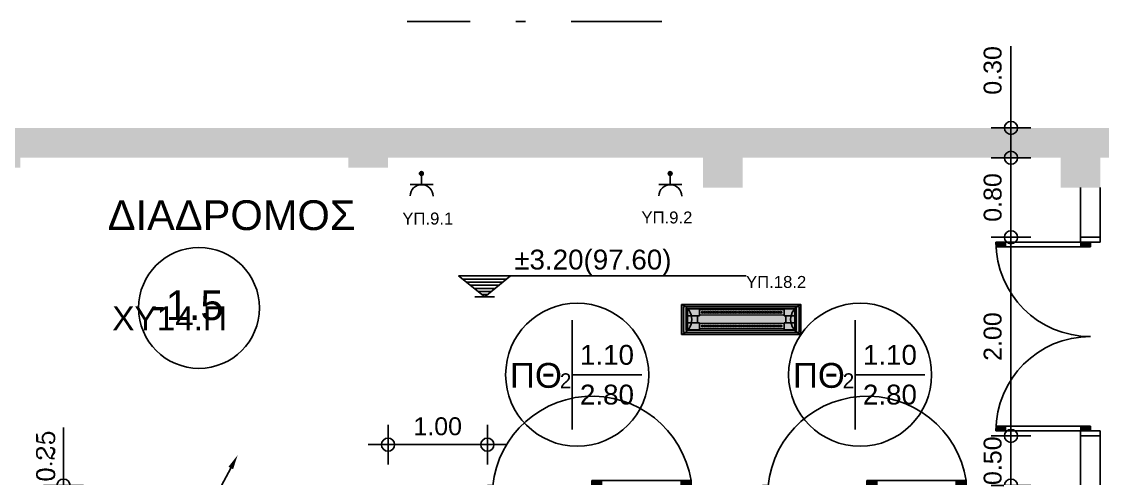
# Model space of a CAD drawing. Header units: metres. Extents: x 0 to 132, y -109 to 310.
# Drawn here: x 37.33 to 48.21, y -69.2 to -64.6 of the extents above; entities that cross this region are included whole.
import ezdxf
from ezdxf.enums import TextEntityAlignment as Align

# ---------------------------------------------------------------- set-up
doc = ezdxf.new("R2010")
doc.units = ezdxf.units.M
doc.header["$LTSCALE"] = 0.036
doc.linetypes.add('DASHDOTX2', pattern=[50.8, 25.4, -12.7, 0, -12.7])
doc.layers.get('0').update_dxf_attribs({"color": 252})
doc.layers.get('Defpoints').update_dxf_attribs({"color": 252})
for name, color, linetype in [('arxitektonika', 254, 'Continuous'), ('DIMBLK', 252, 'Continuous'), ('electext', 20, 'Continuous'), ('HLEK-SYMBOL', 3, 'Continuous'), ('HLEK_FL001_SYMBOLS', 230, 'Continuous'), ('mihanologika text', 20, 'Continuous'), ('Parathira', 252, 'Continuous'), ('SYMBOLA', 160, 'Continuous')]:
    doc.layers.add(name, color=color, linetype=linetype)
doc.layers.add('electrika paroxes', color=162, linetype='Continuous', lineweight=30)
doc.styles.add('COMU-N', font='arial.ttf')
doc.styles.get("Standard").update_dxf_attribs({"font": 'arial.ttf'})
doc.dimstyles.new('CADWDOT', dxfattribs={"dimscale": 0.1, "dimtxt": 1.8, "dimasz": 0.08, "dimexe": 2, "dimexo": 0, "dimgap": 0.09, "dimtad": 0, "dimrnd": 0.001, "dimzin": 0, "dimdsep": 46, "dimtxsty": 'Standard', "dimblk1": 'ARTDIM', "dimblk2": 'ARTDIM', "dimsah": 1, "dimcen": 0.09, "dimdle": 0.05, "dimse1": 1, "dimse2": 1, "dimadec": 0, "dimazin": 0, "dimtfac": 1, "dimtmove": 0, "dimatfit": 3, "dimldrblk": 'ARTDIM', "dimfxl": 2, "dimtvp": 0.9999, "dimtolj": 1, "dimtzin": 0, "dimarcsym": 0})

# ---------------------------------------------------------------- blocks, each defined once
blk = doc.blocks.new('ARTDIM')
at = {"layer": 'DIMBLK'}
for p, q in [((0, -24.9975), (0, 24.9975)), ((-24.9975, 0), (24.9975, 0))]:
    blk.add_line(p, q, dxfattribs=at)
blk.add_circle((0, 0), 8.25, dxfattribs=at)
blk = doc.blocks.new('*D1347')
at = {"layer": 'arxitektonika', "color": 0, "lineweight": -2}
for p, q in [((37.751, -69.271), (37.751, -68.687)), ((37.751, -69.563), (37.751, -69.279))]:
    blk.add_line(p, q, dxfattribs=at)
at = {"layer": 'Defpoints', "color": 0, "transparency": 16777216}
for p in [(37.751, -69.271), (38.118, -69.271), (38.118, -69.571)]:
    blk.add_point(p, dxfattribs=at)
at = {"layer": 'arxitektonika', "color": 0, "lineweight": -2, "xscale": 0.008, "yscale": 0.008, "zscale": 0.008}
for p, rotation in [((37.751, -69.271), 90), ((37.751, -69.571), 270)]:
    blk.add_blockref('ARTDIM', p, dxfattribs=dict(at, rotation=rotation))
at = {"layer": 'arxitektonika', "color": 0, "insert": (37.571, -68.975), "char_height": 0.18, "attachment_point": 5, "rotation": 90}
blk.add_mtext('\\A1;{\\Fcomplex.shx;0.25}', dxfattribs=at)
blk = doc.blocks.new('A$C30F022F0')
at = {"layer": 'Parathira'}
for p, q in [((-0.2, -0.2), (-0.2, -0.25)), ((0, -0.25), (0, -0.2)), ((-0.2, -0.25), (0, -0.25)), ((-0.1, -0.25), (-0.15, -0.25)), ((-0.2, -1.25), (0, -1.25)), ((-0.2, -1.3), (-0.2, -1.25)), ((0, -1.25), (0.05, -1.25)), ((0, -1.25), (0, -1.3)), ((0.01, -1.25), (0.01, -1.35)), ((0.02, -1.25), (0.02, -1.35)), ((0.03, -1.25), (0.03, -1.35)), ((0.04, -1.25), (0.04, -1.35)), ((0.05, -1.25), (0.05, -2.25)), ((0.05, -1.35), (0, -1.35)), ((0.05, -2.15), (0, -2.15)), ((0.01, -2.15), (0.01, -2.25)), ((0.02, -2.15), (0.02, -2.25)), ((0.03, -2.15), (0.03, -2.25)), ((0.04, -2.15), (0.04, -2.25)), ((0.05, -2.25), (0, -2.25))]:
    blk.add_line(p, q, dxfattribs=at)
blk.add_arc((-0.106, -1.256), 1.006, 278.9092, 89.67, dxfattribs=at)
blk = doc.blocks.new('*D1357')
at = {"layer": 'arxitektonika', "color": 0, "lineweight": -2}
blk.add_line((41.026, -68.859), (42.01, -68.859), dxfattribs=at)
at = {"layer": 'Defpoints', "color": 0, "transparency": 16777216}
for p in [(42.018, -68.859), (41.018, -69.271), (42.018, -69.271)]:
    blk.add_point(p, dxfattribs=at)
at = {"layer": 'arxitektonika', "color": 0, "lineweight": -2, "xscale": 0.008, "yscale": 0.008, "zscale": 0.008, "rotation": 180}
blk.add_blockref('ARTDIM', (41.018, -68.859), dxfattribs=at)
at = {"layer": 'arxitektonika', "color": 0, "lineweight": -2, "xscale": 0.008, "yscale": 0.008, "zscale": 0.008}
blk.add_blockref('ARTDIM', (42.018, -68.859), dxfattribs=at)
at = {"layer": 'arxitektonika', "color": 0, "insert": (41.518, -68.675), "char_height": 0.18, "attachment_point": 5}
blk.add_mtext('\\A1;1.00', dxfattribs=at)
blk = doc.blocks.new('A$C334127DC')
at = {"layer": 'Parathira'}
for p, q in [((-0.2, 0), (-0.2, -0.05)), ((0, -0.05), (0, 0)), ((-1.05, -0.05), (-0.1, -0.05)), ((-0.955, -0.059), (-1.05, -0.059)), ((-0.955, -0.069), (-1.05, -0.069)), ((-0.955, -0.079), (-1.05, -0.079)), ((-0.955, -0.088), (-1.049, -0.088)), ((-0.1, -0.098), (-1.049, -0.098)), ((-0.955, -0.098), (-0.955, -0.05)), ((-0.2, -0.05), (0, -0.05)), ((-0.195, -0.098), (-0.195, -0.05)), ((-0.1, -0.059), (-0.195, -0.059)), ((-0.1, -0.069), (-0.195, -0.069)), ((-0.1, -0.079), (-0.195, -0.079)), ((-0.1, -0.088), (-0.195, -0.088)), ((-0.1, -0.05), (-0.1, -0.098)), ((-0.955, -1.922), (-1.05, -1.922)), ((-0.955, -1.931), (-1.05, -1.931)), ((-0.955, -1.941), (-1.05, -1.941)), ((-1.05, -1.95), (-0.1, -1.95)), ((-0.1, -1.903), (-1.049, -1.903)), ((-0.955, -1.912), (-1.049, -1.912)), ((-0.955, -1.903), (-0.955, -1.95)), ((-0.2, -2), (-0.2, -1.95)), ((-0.2, -1.95), (0, -1.95)), ((-0.195, -1.903), (-0.195, -1.95)), ((-0.1, -1.912), (-0.195, -1.912)), ((-0.1, -1.922), (-0.195, -1.922)), ((-0.1, -1.931), (-0.195, -1.931)), ((-0.1, -1.941), (-0.195, -1.941)), ((-0.1, -1.95), (-0.1, -1.903)), ((0, -1.95), (0, -2))]:
    blk.add_line(p, q, dxfattribs=at)
for centre, start, end in [((-0.1, -0.05), 180, 270), ((-0.1, -1.95), 90, 180)]:
    blk.add_arc(centre, 0.95, start, end, dxfattribs=at)
blk = doc.blocks.new('*D1363')
at = {"layer": 'arxitektonika', "color": 0, "lineweight": -2}
for p, q in [((47.289, -65.671), (47.289, -64.849)), ((47.289, -65.963), (47.289, -65.679))]:
    blk.add_line(p, q, dxfattribs=at)
at = {"layer": 'Defpoints', "color": 0, "transparency": 16777216}
for p in [(46.537, -65.671), (47.289, -65.671), (46.537, -65.971)]:
    blk.add_point(p, dxfattribs=at)
at = {"layer": 'arxitektonika', "color": 0, "lineweight": -2, "xscale": 0.008, "yscale": 0.008, "zscale": 0.008}
for p, rotation in [((47.289, -65.671), 90), ((47.289, -65.971), 270)]:
    blk.add_blockref('ARTDIM', p, dxfattribs=dict(at, rotation=rotation))
at = {"layer": 'arxitektonika', "color": 0, "insert": (47.105, -65.092), "char_height": 0.18, "attachment_point": 5, "rotation": 90}
blk.add_mtext('\\A1;0.30', dxfattribs=at)
blk = doc.blocks.new('*D1364')
at = {"layer": 'arxitektonika', "color": 0, "lineweight": -2}
blk.add_line((47.289, -65.979), (47.289, -66.763), dxfattribs=at)
at = {"layer": 'Defpoints', "color": 0, "transparency": 16777216}
for p in [(46.537, -65.971), (46.537, -66.771), (47.289, -66.771)]:
    blk.add_point(p, dxfattribs=at)
at = {"layer": 'arxitektonika', "color": 0, "lineweight": -2, "xscale": 0.008, "yscale": 0.008, "zscale": 0.008}
for p, rotation in [((47.289, -65.971), 90), ((47.289, -66.771), 270)]:
    blk.add_blockref('ARTDIM', p, dxfattribs=dict(at, rotation=rotation))
at = {"layer": 'arxitektonika', "color": 0, "insert": (47.105, -66.371), "char_height": 0.18, "attachment_point": 5, "rotation": 90}
blk.add_mtext('\\A1;0.80', dxfattribs=at)
blk = doc.blocks.new('*D1365')
at = {"layer": 'arxitektonika', "color": 0, "lineweight": -2}
blk.add_line((47.289, -66.779), (47.289, -68.763), dxfattribs=at)
at = {"layer": 'Defpoints', "color": 0, "transparency": 16777216}
for p in [(46.537, -66.771), (46.537, -68.771), (47.289, -68.771)]:
    blk.add_point(p, dxfattribs=at)
at = {"layer": 'arxitektonika', "color": 0, "lineweight": -2, "xscale": 0.008, "yscale": 0.008, "zscale": 0.008}
for p, rotation in [((47.289, -66.771), 90), ((47.289, -68.771), 270)]:
    blk.add_blockref('ARTDIM', p, dxfattribs=dict(at, rotation=rotation))
at = {"layer": 'arxitektonika', "color": 0, "insert": (47.105, -67.771), "char_height": 0.18, "attachment_point": 5, "rotation": 90}
blk.add_mtext('\\A1;2.00', dxfattribs=at)
blk = doc.blocks.new('*D1371')
at = {"layer": 'arxitektonika', "color": 0, "lineweight": -2}
blk.add_line((47.289, -68.779), (47.289, -69.263), dxfattribs=at)
at = {"layer": 'Defpoints', "color": 0, "transparency": 16777216}
for p in [(47.988, -68.771), (47.289, -69.271), (47.988, -69.271)]:
    blk.add_point(p, dxfattribs=at)
at = {"layer": 'arxitektonika', "color": 0, "lineweight": -2, "xscale": 0.008, "yscale": 0.008, "zscale": 0.008}
for p, rotation in [((47.289, -68.771), 90), ((47.289, -69.271), 270)]:
    blk.add_blockref('ARTDIM', p, dxfattribs=dict(at, rotation=rotation))
at = {"layer": 'arxitektonika', "color": 0, "insert": (47.105, -69.021), "char_height": 0.18, "attachment_point": 5, "rotation": 90}
blk.add_mtext('\\A1;0.50', dxfattribs=at)
blk = doc.blocks.new('*D1372')
at = {"layer": 'arxitektonika', "color": 0, "lineweight": -2}
for p, q in [((47.289, -69.279), (47.289, -69.463)), ((47.289, -69.471), (47.289, -70.201))]:
    blk.add_line(p, q, dxfattribs=at)
at = {"layer": 'Defpoints', "color": 0, "transparency": 16777216}
for p in [(48.055, -69.271), (47.289, -69.471), (48.055, -69.471)]:
    blk.add_point(p, dxfattribs=at)
at = {"layer": 'arxitektonika', "color": 0, "lineweight": -2, "xscale": 0.008, "yscale": 0.008, "zscale": 0.008}
for p, rotation in [((47.289, -69.271), 90), ((47.289, -69.471), 270)]:
    blk.add_blockref('ARTDIM', p, dxfattribs=dict(at, rotation=rotation))
at = {"layer": 'arxitektonika', "color": 0, "insert": (47.105, -69.959), "char_height": 0.18, "attachment_point": 5, "rotation": 90}
blk.add_mtext('\\A1;0.20', dxfattribs=at)
blk = doc.blocks.new('gY1_a6')
at = {"layer": 'SYMBOLA', "color": 0}
blk.add_line((0.025, 0.046), (0.291, 0.547), dxfattribs=at)
blk.add_lwpolyline([(0.291, 0.547, 0.075, 0, 0), (0.391, 0.732, 0, 0, 0)], format="xyseb", dxfattribs=at)
blk.add_circle((0, 0), 0.0525, dxfattribs=at)
blk = doc.blocks.new('gJ6_a14')
at = {"linetype": 'Continuous'}
for p, q in [((-0.1176, 0.1119), (0.113, 0.1119)), ((0, 0.1119), (0, 0))]:
    blk.add_line(p, q, dxfattribs=at)
blk.add_arc((-0.0023, 0.2279), 0.1153, 180, 358.95657, dxfattribs=at)
blk = doc.blocks.new('*X789')
at = {"color": 0}
for p, q in [((15.598, 2.587), (15.737, 2.727)), ((15.598, 2.622), (15.702, 2.727)), ((15.601, 2.607), (15.609, 2.616)), ((15.604, 2.646), (15.605, 2.647)), ((15.605, 2.559), (15.765, 2.719)), ((15.605, 2.577), (15.614, 2.585)), ((15.609, 2.652), (15.618, 2.66)), ((15.611, 2.547), (15.618, 2.554)), ((15.614, 2.621), (15.623, 2.63)), ((15.617, 2.536), (15.789, 2.707)), ((15.618, 2.59), (15.627, 2.599)), ((15.623, 2.665), (15.631, 2.674)), ((15.623, 2.559), (15.631, 2.568)), ((15.627, 2.634), (15.636, 2.643)), ((15.627, 2.528), (15.636, 2.537)), ((15.631, 2.603), (15.64, 2.612)), ((15.633, 2.516), (15.808, 2.691)), ((15.636, 2.678), (15.645, 2.687)), ((15.636, 2.572), (15.645, 2.581)), ((15.64, 2.647), (15.649, 2.656)), ((15.64, 2.541), (15.649, 2.55)), ((15.645, 2.616), (15.654, 2.625)), ((15.645, 2.51), (15.654, 2.519)), ((15.649, 2.691), (15.658, 2.7)), ((15.649, 2.585), (15.658, 2.594)), ((15.653, 2.501), (15.824, 2.672)), ((15.654, 2.66), (15.662, 2.669)), ((15.654, 2.554), (15.662, 2.563)), ((15.658, 2.63), (15.667, 2.638)), ((15.658, 2.523), (15.667, 2.532)), ((15.662, 2.705), (15.671, 2.714)), ((15.662, 2.599), (15.671, 2.607)), ((15.664, 2.494), (15.671, 2.501)), ((15.667, 2.674), (15.676, 2.683)), ((15.667, 2.568), (15.676, 2.577)), ((15.671, 2.643), (15.68, 2.652)), ((15.671, 2.537), (15.68, 2.546)), ((15.676, 2.718), (15.678, 2.721)), ((15.676, 2.489), (15.836, 2.648)), ((15.676, 2.612), (15.685, 2.621)), ((15.676, 2.506), (15.685, 2.515)), ((15.68, 2.687), (15.689, 2.696)), ((15.68, 2.581), (15.689, 2.59)), ((15.685, 2.656), (15.693, 2.665)), ((15.685, 2.55), (15.693, 2.559)), ((15.689, 2.625), (15.698, 2.634)), ((15.689, 2.519), (15.698, 2.528)), ((15.693, 2.7), (15.702, 2.709)), ((15.693, 2.594), (15.702, 2.603)), ((15.693, 2.488), (15.702, 2.497)), ((15.698, 2.669), (15.707, 2.678)), ((15.698, 2.563), (15.707, 2.572)), ((15.702, 2.638), (15.711, 2.647)), ((15.702, 2.532), (15.711, 2.541)), ((15.705, 2.482), (15.843, 2.62)), ((15.707, 2.714), (15.715, 2.722)), ((15.707, 2.607), (15.715, 2.616)), ((15.707, 2.501), (15.715, 2.51)), ((15.711, 2.683), (15.72, 2.691)), ((15.711, 2.577), (15.72, 2.585)), ((15.715, 2.652), (15.724, 2.66)), ((15.715, 2.546), (15.724, 2.554)), ((15.72, 2.727), (15.721, 2.728)), ((15.72, 2.621), (15.729, 2.63)), ((15.72, 2.515), (15.729, 2.523)), ((15.724, 2.696), (15.733, 2.705)), ((15.724, 2.59), (15.733, 2.599)), ((15.724, 2.484), (15.733, 2.493)), ((15.729, 2.665), (15.738, 2.674)), ((15.729, 2.559), (15.738, 2.568)), ((15.733, 2.634), (15.742, 2.643)), ((15.733, 2.528), (15.742, 2.537)), ((15.738, 2.709), (15.746, 2.718)), ((15.738, 2.603), (15.746, 2.612)), ((15.738, 2.497), (15.746, 2.506)), ((15.741, 2.482), (15.842, 2.584)), ((15.742, 2.678), (15.751, 2.687)), ((15.742, 2.572), (15.751, 2.581)), ((15.746, 2.647), (15.755, 2.656)), ((15.746, 2.541), (15.755, 2.55)), ((15.751, 2.722), (15.752, 2.724)), ((15.751, 2.616), (15.76, 2.625)), ((15.751, 2.51), (15.76, 2.519)), ((15.755, 2.691), (15.764, 2.7)), ((15.755, 2.585), (15.764, 2.594)), ((15.76, 2.66), (15.768, 2.669)), ((15.76, 2.554), (15.768, 2.563)), ((15.764, 2.63), (15.773, 2.638)), ((15.764, 2.523), (15.773, 2.532)), ((15.768, 2.705), (15.777, 2.714)), ((15.768, 2.599), (15.777, 2.607)), ((15.768, 2.493), (15.777, 2.501)), ((15.773, 2.674), (15.782, 2.683)), ((15.773, 2.568), (15.782, 2.577)), ((15.777, 2.643), (15.786, 2.652)), ((15.777, 2.537), (15.786, 2.546)), ((15.782, 2.612), (15.791, 2.621)), ((15.782, 2.506), (15.791, 2.515)), ((15.786, 2.687), (15.795, 2.696)), ((15.786, 2.581), (15.795, 2.59)), ((15.791, 2.656), (15.799, 2.665)), ((15.791, 2.55), (15.799, 2.559)), ((15.795, 2.625), (15.804, 2.634)), ((15.795, 2.519), (15.804, 2.528)), ((15.799, 2.594), (15.808, 2.603)), ((15.804, 2.669), (15.813, 2.678)), ((15.804, 2.563), (15.813, 2.572)), ((15.808, 2.638), (15.817, 2.647)), ((15.808, 2.532), (15.817, 2.541)), ((15.813, 2.607), (15.822, 2.616)), ((15.817, 2.577), (15.826, 2.585)), ((15.822, 2.652), (15.83, 2.66)), ((15.822, 2.546), (15.83, 2.554)), ((15.826, 2.621), (15.835, 2.63)), ((15.83, 2.59), (15.839, 2.599)), ((15.835, 2.559), (15.835, 2.56)), ((15.839, 2.634), (15.84, 2.635)), ((15.844, 2.603), (15.844, 2.603))]:
    blk.add_line(p, q, dxfattribs=at)
blk = doc.blocks.new('GJ6_A78')
at = {"layer": 'HLEK-SYMBOL', "color": 0, "linetype": 'Continuous'}
blk.add_circle((0, 0), 0.0989, dxfattribs=at)
at = {"layer": 'HLEK-SYMBOL', "color": 0, "xscale": 0.8, "yscale": 0.8, "zscale": 0.8}
blk.add_blockref('*X789', (-12.576, -2.084), dxfattribs=at)
blk = doc.blocks.new('priza')
at = {"layer": 'HLEK_FL001_SYMBOLS', "rotation": 180}
blk.add_blockref('gJ6_a14', (87.4, -100.495), dxfattribs=at)
at = {"layer": 'HLEK_FL001_SYMBOLS', "xscale": 0.1951472641207488, "yscale": 0.1951472641207488, "zscale": 0.1951472641207488}
blk.add_blockref('GJ6_A78', (87.4, -100.495), dxfattribs=at)
blk = doc.blocks.new('led stegano orofis 2x32W 1200x300mm')
at = {"layer": 'HLEK_FL001_SYMBOLS', "linetype": 'Continuous', "lineweight": 0}
h = blk.add_hatch(color=150, dxfattribs=at)
h.dxf.hatch_style = 1
h.paths.add_polyline_path([(45.096, 60.142), (45.096, 59.842), (46.298, 59.842), (46.298, 60.142)])
h.paths.add_polyline_path([(46.278, 60.122), (46.278, 59.862), (45.116, 59.862), (45.116, 60.122)], flags=16)
h.paths.add_polyline_path([(46.252, 60.102), (46.252, 59.878), (45.143, 59.878), (45.143, 60.102)], flags=0)
h = blk.add_hatch(color=256, dxfattribs=at)
h.dxf.hatch_style = 1
h.paths.add_polyline_path([(45.116, 60.122), (45.116, 59.862), (46.278, 59.862), (46.278, 60.122)])
h.paths.add_polyline_path([(46.252, 60.102), (46.252, 59.878), (45.143, 59.878), (45.143, 60.102)], flags=16)
h = blk.add_hatch(color=11, dxfattribs=at)
h.dxf.hatch_style = 1
h.paths.add_polyline_path([(45.143, 60.102), (45.143, 59.878), (46.252, 59.878), (46.252, 60.102)])
h = blk.add_hatch(color=140, dxfattribs=at)
h.dxf.hatch_style = 1
h.paths.add_polyline_path([(45.312, 60.058, 1), (45.29, 60.058, 1)])
h = blk.add_hatch(color=140, dxfattribs=at)
h.dxf.hatch_style = 1
h.paths.add_polyline_path([(45.339, 60.058, 1), (45.317, 60.058, 1)])
h = blk.add_hatch(color=140, dxfattribs=at)
h.dxf.hatch_style = 1
h.paths.add_polyline_path([(45.366, 60.058, 1), (45.344, 60.058, 1)])
h = blk.add_hatch(color=140, dxfattribs=at)
h.dxf.hatch_style = 1
h.paths.add_polyline_path([(45.392, 60.058, 1), (45.37, 60.058, 1)])
h = blk.add_hatch(color=140, dxfattribs=at)
h.dxf.hatch_style = 1
h.paths.add_polyline_path([(45.419, 60.058, 1), (45.397, 60.058, 1)])
h = blk.add_hatch(color=140, dxfattribs=at)
h.dxf.hatch_style = 1
h.paths.add_polyline_path([(45.445, 60.058, 1), (45.423, 60.058, 1)])
h = blk.add_hatch(color=140, dxfattribs=at)
h.dxf.hatch_style = 1
h.paths.add_polyline_path([(45.471, 60.058, 1), (45.449, 60.058, 1)])
h = blk.add_hatch(color=140, dxfattribs=at)
h.dxf.hatch_style = 1
h.paths.add_polyline_path([(45.496, 60.058, 1), (45.474, 60.058, 1)])
h = blk.add_hatch(color=140, dxfattribs=at)
h.dxf.hatch_style = 1
h.paths.add_polyline_path([(45.523, 60.058, 1), (45.501, 60.058, 1)])
h = blk.add_hatch(color=140, dxfattribs=at)
h.dxf.hatch_style = 1
h.paths.add_polyline_path([(45.55, 60.058, 1), (45.528, 60.058, 1)])
h = blk.add_hatch(color=140, dxfattribs=at)
h.dxf.hatch_style = 1
h.paths.add_polyline_path([(45.576, 60.058, 1), (45.554, 60.058, 1)])
h = blk.add_hatch(color=140, dxfattribs=at)
h.dxf.hatch_style = 1
h.paths.add_polyline_path([(45.601, 60.058, 1), (45.579, 60.058, 1)])
h = blk.add_hatch(color=140, dxfattribs=at)
h.dxf.hatch_style = 1
h.paths.add_polyline_path([(45.626, 60.058, 1), (45.604, 60.058, 1)])
h = blk.add_hatch(color=140, dxfattribs=at)
h.dxf.hatch_style = 1
h.paths.add_polyline_path([(45.653, 60.058, 1), (45.631, 60.058, 1)])
h = blk.add_hatch(color=140, dxfattribs=at)
h.dxf.hatch_style = 1
h.paths.add_polyline_path([(45.679, 60.058, 1), (45.657, 60.058, 1)])
h = blk.add_hatch(color=140, dxfattribs=at)
h.dxf.hatch_style = 1
h.paths.add_polyline_path([(45.706, 60.058, 1), (45.684, 60.058, 1)])
h = blk.add_hatch(color=140, dxfattribs=at)
h.dxf.hatch_style = 1
h.paths.add_polyline_path([(45.732, 60.058, 1), (45.71, 60.058, 1)])
h = blk.add_hatch(color=140, dxfattribs=at)
h.dxf.hatch_style = 1
h.paths.add_polyline_path([(45.759, 60.058, 1), (45.737, 60.058, 1)])
h = blk.add_hatch(color=140, dxfattribs=at)
h.dxf.hatch_style = 1
h.paths.add_polyline_path([(45.785, 60.058, 1), (45.763, 60.058, 1)])
h = blk.add_hatch(color=140, dxfattribs=at)
h.dxf.hatch_style = 1
h.paths.add_polyline_path([(45.811, 60.058, 1), (45.789, 60.058, 1)])
h = blk.add_hatch(color=140, dxfattribs=at)
h.dxf.hatch_style = 1
h.paths.add_polyline_path([(45.838, 60.058, 1), (45.816, 60.058, 1)])
h = blk.add_hatch(color=140, dxfattribs=at)
h.dxf.hatch_style = 1
h.paths.add_polyline_path([(45.863, 60.058, 1), (45.841, 60.058, 1)])
h = blk.add_hatch(color=140, dxfattribs=at)
h.dxf.hatch_style = 1
h.paths.add_polyline_path([(45.888, 60.058, 1), (45.866, 60.058, 1)])
h = blk.add_hatch(color=140, dxfattribs=at)
h.dxf.hatch_style = 1
h.paths.add_polyline_path([(45.914, 60.058, 1), (45.892, 60.058, 1)])
h = blk.add_hatch(color=140, dxfattribs=at)
h.dxf.hatch_style = 1
h.paths.add_polyline_path([(45.941, 60.058, 1), (45.919, 60.058, 1)])
h = blk.add_hatch(color=140, dxfattribs=at)
h.dxf.hatch_style = 1
h.paths.add_polyline_path([(45.966, 60.058, 1), (45.945, 60.058, 1)])
h = blk.add_hatch(color=140, dxfattribs=at)
h.dxf.hatch_style = 1
h.paths.add_polyline_path([(45.993, 60.058, 1), (45.971, 60.058, 1)])
h = blk.add_hatch(color=140, dxfattribs=at)
h.dxf.hatch_style = 1
h.paths.add_polyline_path([(46.019, 60.058, 1), (45.997, 60.058, 1)])
h = blk.add_hatch(color=140, dxfattribs=at)
h.dxf.hatch_style = 1
h.paths.add_polyline_path([(46.046, 60.058, 1), (46.024, 60.058, 1)])
h = blk.add_hatch(color=140, dxfattribs=at)
h.dxf.hatch_style = 1
h.paths.add_polyline_path([(46.072, 60.058, 1), (46.05, 60.058, 1)])
h = blk.add_hatch(color=140, dxfattribs=at)
h.dxf.hatch_style = 1
h.paths.add_polyline_path([(46.098, 60.058, 1), (46.076, 60.058, 1)])
h = blk.add_hatch(color=140, dxfattribs=at)
h.dxf.hatch_style = 1
h.paths.add_polyline_path([(45.312, 59.92, 1), (45.29, 59.92, 1)])
h = blk.add_hatch(color=140, dxfattribs=at)
h.dxf.hatch_style = 1
h.paths.add_polyline_path([(45.339, 59.92, 1), (45.317, 59.92, 1)])
h = blk.add_hatch(color=140, dxfattribs=at)
h.dxf.hatch_style = 1
h.paths.add_polyline_path([(45.366, 59.92, 1), (45.344, 59.92, 1)])
h = blk.add_hatch(color=140, dxfattribs=at)
h.dxf.hatch_style = 1
h.paths.add_polyline_path([(45.392, 59.92, 1), (45.37, 59.92, 1)])
h = blk.add_hatch(color=140, dxfattribs=at)
h.dxf.hatch_style = 1
h.paths.add_polyline_path([(45.419, 59.92, 1), (45.397, 59.92, 1)])
h = blk.add_hatch(color=140, dxfattribs=at)
h.dxf.hatch_style = 1
h.paths.add_polyline_path([(45.445, 59.92, 1), (45.423, 59.92, 1)])
h = blk.add_hatch(color=140, dxfattribs=at)
h.dxf.hatch_style = 1
h.paths.add_polyline_path([(45.471, 59.92, 1), (45.449, 59.92, 1)])
h = blk.add_hatch(color=140, dxfattribs=at)
h.dxf.hatch_style = 1
h.paths.add_polyline_path([(45.496, 59.92, 1), (45.474, 59.92, 1)])
h = blk.add_hatch(color=140, dxfattribs=at)
h.dxf.hatch_style = 1
h.paths.add_polyline_path([(45.523, 59.92, 1), (45.501, 59.92, 1)])
h = blk.add_hatch(color=140, dxfattribs=at)
h.dxf.hatch_style = 1
h.paths.add_polyline_path([(45.55, 59.92, 1), (45.528, 59.92, 1)])
h = blk.add_hatch(color=140, dxfattribs=at)
h.dxf.hatch_style = 1
h.paths.add_polyline_path([(45.576, 59.92, 1), (45.554, 59.92, 1)])
h = blk.add_hatch(color=140, dxfattribs=at)
h.dxf.hatch_style = 1
h.paths.add_polyline_path([(45.601, 59.92, 1), (45.579, 59.92, 1)])
h = blk.add_hatch(color=140, dxfattribs=at)
h.dxf.hatch_style = 1
h.paths.add_polyline_path([(45.626, 59.92, 1), (45.604, 59.92, 1)])
h = blk.add_hatch(color=140, dxfattribs=at)
h.dxf.hatch_style = 1
h.paths.add_polyline_path([(45.653, 59.92, 1), (45.631, 59.92, 1)])
h = blk.add_hatch(color=140, dxfattribs=at)
h.dxf.hatch_style = 1
h.paths.add_polyline_path([(45.679, 59.92, 1), (45.657, 59.92, 1)])
h = blk.add_hatch(color=140, dxfattribs=at)
h.dxf.hatch_style = 1
h.paths.add_polyline_path([(45.706, 59.92, 1), (45.684, 59.92, 1)])
h = blk.add_hatch(color=140, dxfattribs=at)
h.dxf.hatch_style = 1
h.paths.add_polyline_path([(45.732, 59.92, 1), (45.71, 59.92, 1)])
h = blk.add_hatch(color=140, dxfattribs=at)
h.dxf.hatch_style = 1
h.paths.add_polyline_path([(45.759, 59.92, 1), (45.737, 59.92, 1)])
h = blk.add_hatch(color=140, dxfattribs=at)
h.dxf.hatch_style = 1
h.paths.add_polyline_path([(45.785, 59.92, 1), (45.763, 59.92, 1)])
h = blk.add_hatch(color=140, dxfattribs=at)
h.dxf.hatch_style = 1
h.paths.add_polyline_path([(45.811, 59.92, 1), (45.789, 59.92, 1)])
h = blk.add_hatch(color=140, dxfattribs=at)
h.dxf.hatch_style = 1
h.paths.add_polyline_path([(45.838, 59.92, 1), (45.816, 59.92, 1)])
h = blk.add_hatch(color=140, dxfattribs=at)
h.dxf.hatch_style = 1
h.paths.add_polyline_path([(45.863, 59.92, 1), (45.841, 59.92, 1)])
h = blk.add_hatch(color=140, dxfattribs=at)
h.dxf.hatch_style = 1
h.paths.add_polyline_path([(45.888, 59.92, 1), (45.866, 59.92, 1)])
h = blk.add_hatch(color=140, dxfattribs=at)
h.dxf.hatch_style = 1
h.paths.add_polyline_path([(45.914, 59.92, 1), (45.892, 59.92, 1)])
h = blk.add_hatch(color=140, dxfattribs=at)
h.dxf.hatch_style = 1
h.paths.add_polyline_path([(45.941, 59.92, 1), (45.919, 59.92, 1)])
h = blk.add_hatch(color=140, dxfattribs=at)
h.dxf.hatch_style = 1
h.paths.add_polyline_path([(45.966, 59.92, 1), (45.945, 59.92, 1)])
h = blk.add_hatch(color=140, dxfattribs=at)
h.dxf.hatch_style = 1
h.paths.add_polyline_path([(45.993, 59.92, 1), (45.971, 59.92, 1)])
h = blk.add_hatch(color=140, dxfattribs=at)
h.dxf.hatch_style = 1
h.paths.add_polyline_path([(46.019, 59.92, 1), (45.997, 59.92, 1)])
h = blk.add_hatch(color=140, dxfattribs=at)
h.dxf.hatch_style = 1
h.paths.add_polyline_path([(46.046, 59.92, 1), (46.024, 59.92, 1)])
h = blk.add_hatch(color=140, dxfattribs=at)
h.dxf.hatch_style = 1
h.paths.add_polyline_path([(46.072, 59.92, 1), (46.05, 59.92, 1)])
h = blk.add_hatch(color=140, dxfattribs=at)
h.dxf.hatch_style = 1
h.paths.add_polyline_path([(46.098, 59.92, 1), (46.076, 59.92, 1)])
at = {"layer": 'HLEK_FL001_SYMBOLS'}
for p, q in [((45.265, 60.095), (45.157, 60.095)), ((45.157, 60.095), (45.157, 60.025)), ((45.265, 60.07), (45.265, 60.095)), ((45.265, 60.07), (45.265, 60.05)), ((46.117, 60.095), (46.237, 60.095)), ((46.117, 60.07), (46.117, 60.095)), ((46.117, 60.07), (46.117, 60.05)), ((46.237, 60.095), (46.237, 60.025)), ((45.157, 60.025), (45.265, 60.025)), ((45.157, 59.955), (45.157, 60.025)), ((45.157, 59.885), (45.157, 59.955)), ((45.157, 59.955), (45.265, 59.955)), ((45.247, 60.025), (45.247, 59.955)), ((45.265, 60.025), (45.265, 60.05)), ((45.265, 59.955), (45.265, 59.93)), ((46.117, 60.025), (46.117, 60.05)), ((46.237, 60.025), (46.117, 60.025)), ((46.117, 59.955), (46.117, 59.93)), ((46.237, 59.955), (46.117, 59.955)), ((46.139, 60.025), (46.139, 59.955)), ((46.237, 59.955), (46.237, 60.025)), ((46.237, 59.885), (46.237, 59.955)), ((45.265, 59.885), (45.157, 59.885)), ((45.265, 59.93), (45.265, 59.91)), ((45.265, 59.91), (45.265, 59.885)), ((46.117, 59.93), (46.117, 59.91)), ((46.117, 59.91), (46.117, 59.885)), ((46.117, 59.885), (46.237, 59.885))]:
    blk.add_line(p, q, dxfattribs=at)
at = {"layer": 'HLEK_FL001_SYMBOLS', "linetype": 'Continuous', "lineweight": 0}
for p, q in [((45.265, 60.086), (46.117, 60.086)), ((45.265, 60.033), (46.117, 60.033)), ((45.265, 59.947), (46.117, 59.947)), ((45.265, 59.894), (46.117, 59.894))]:
    blk.add_line(p, q, dxfattribs=at)
at = {"layer": 'HLEK_FL001_SYMBOLS'}
for points in [[(45.096, 60.142), (46.298, 60.142), (46.298, 59.842), (45.096, 59.842)], [(45.116, 60.122), (46.278, 60.122), (46.278, 59.862), (45.116, 59.862)]]:
    blk.add_lwpolyline(points, close=True, dxfattribs=at)
at = {"layer": 'HLEK_FL001_SYMBOLS', "linetype": 'Continuous', "lineweight": 0}
blk.add_lwpolyline([(45.143, 60.102), (46.252, 60.102), (46.252, 59.878), (45.143, 59.878)], close=True, dxfattribs=at)
for centre in [(45.301, 60.058), (45.328, 60.058), (45.355, 60.058), (45.381, 60.058), (45.408, 60.058), (45.434, 60.058), (45.46, 60.058), (45.485, 60.058), (45.512, 60.058), (45.539, 60.058), (45.565, 60.058), (45.59, 60.058), (45.615, 60.058), (45.642, 60.058), (45.668, 60.058), (45.695, 60.058), (45.721, 60.058), (45.748, 60.058), (45.774, 60.058), (45.8, 60.058), (45.827, 60.058), (45.852, 60.058), (45.877, 60.058), (45.903, 60.058), (45.93, 60.058), (45.955, 60.058), (45.982, 60.058), (46.008, 60.058), (46.035, 60.058), (46.061, 60.058), (46.087, 60.058), (45.301, 59.92), (45.328, 59.92), (45.355, 59.92), (45.381, 59.92), (45.408, 59.92), (45.434, 59.92), (45.46, 59.92), (45.485, 59.92), (45.512, 59.92), (45.539, 59.92), (45.565, 59.92), (45.59, 59.92), (45.615, 59.92), (45.642, 59.92), (45.668, 59.92), (45.695, 59.92), (45.721, 59.92), (45.748, 59.92), (45.774, 59.92), (45.8, 59.92), (45.827, 59.92), (45.852, 59.92), (45.877, 59.92), (45.903, 59.92), (45.93, 59.92), (45.955, 59.92), (45.982, 59.92), (46.008, 59.92), (46.035, 59.92), (46.061, 59.92), (46.087, 59.92)]:
    blk.add_circle(centre, 0.011, dxfattribs=at)
at = {"layer": 'HLEK_FL001_SYMBOLS'}
for centre, start, end in [((45.039, 59.992), 290.9764, 69.0236), ((46.356, 59.992), 110.9764, 249.0236)]:
    blk.add_arc(centre, 0.161, start, end, dxfattribs=at)

msp = doc.modelspace()

# ---------------------------------------------------------------- hatches: boundary and pattern name
at = {"layer": 'arxitektonika'}
h = msp.add_hatch(color=256, dxfattribs=at)
h.paths.add_polyline_path([(33.318, -65.671), (33.318, -66.071), (33.718, -66.071), (33.718, -65.671)])
h.paths.add_polyline_path([(36.918, -65.671), (33.718, -65.671), (33.718, -65.971), (36.918, -65.971)])
h.paths.add_polyline_path([(37.318, -65.671), (36.918, -65.671), (36.918, -66.071), (37.318, -66.071)])
h.paths.add_polyline_path([(40.618, -65.671), (37.318, -65.671), (37.318, -65.971), (40.618, -65.971)])
h.paths.add_polyline_path([(41.018, -65.671), (40.618, -65.671), (40.618, -66.071), (41.018, -66.071)])
h.paths.add_polyline_path([(44.188, -65.671), (41.018, -65.671), (41.018, -65.971), (44.188, -65.971)])
h.paths.add_polyline_path([(44.588, -65.671), (44.188, -65.671), (44.188, -66.271), (44.588, -66.271)])
h.paths.add_polyline_path([(47.788, -65.671), (44.588, -65.671), (44.588, -65.971), (47.788, -65.971)])
h.paths.add_polyline_path([(48.188, -65.671), (47.788, -65.671), (47.788, -66.271), (48.188, -66.271)])
h.paths.add_polyline_path([(51.388, -65.671), (48.188, -65.671), (48.188, -65.971), (51.388, -65.971)])
h.paths.add_polyline_path([(51.788, -65.671), (51.388, -65.671), (51.388, -66.271), (51.788, -66.271)])
h.paths.add_polyline_path([(55.118, -65.671), (51.788, -65.671), (51.788, -65.971), (54.718, -65.971), (54.718, -66.271), (55.118, -66.271)])

# ---------------------------------------------------------------- linework, layer by layer
at = {"layer": 'arxitektonika', "linetype": 'DASHDOTX2'}
msp.add_line((43.775, -64.601), (41.21, -64.601), dxfattribs=at)
at = {"layer": 'arxitektonika'}
for p, q in [((47.988, -66.771), (47.988, -66.271)), ((48.188, -66.771), (48.188, -66.271)), ((47.988, -66.771), (48.188, -66.771)), ((41.729, -67.161), (41.991, -67.37)), ((41.729, -67.161), (44.622, -67.161)), ((41.769, -67.193), (42.213, -67.193)), ((41.808, -67.224), (42.174, -67.224)), ((41.991, -67.37), (42.252, -67.161)), ((41.847, -67.255), (42.134, -67.255)), ((41.886, -67.287), (42.095, -67.287)), ((41.925, -67.318), (42.056, -67.318)), ((42.091, -67.37), (41.891, -67.37)), ((41.965, -67.349), (42.017, -67.349)), ((42.872, -67.605), (42.872, -68.705)), ((45.72, -67.605), (45.72, -68.705)), ((42.872, -68.155), (43.572, -68.155)), ((45.72, -68.155), (46.42, -68.155)), ((47.988, -69.271), (47.988, -68.771)), ((47.988, -68.771), (48.188, -68.771)), ((48.188, -69.271), (48.188, -68.771))]:
    msp.add_line(p, q, dxfattribs=at)
for centre, radius in [((39.115, -67.483), 0.608), ((42.922, -68.155), 0.72), ((45.77, -68.155), 0.72)]:
    msp.add_circle(centre, radius, dxfattribs=at)

# ---------------------------------------------------------------- block references
msp.add_blockref('A$C334127DC', (48.188, -66.771), dxfattribs=at)
at = {"layer": 'arxitektonika', "rotation": 90}
for p in [(41.818, -69.271), (44.588, -69.271)]:
    msp.add_blockref('A$C30F022F0', p, dxfattribs=at)
at = {"layer": 'electrika paroxes', "xscale": 0.6999999999998181, "yscale": 0.6999999999998181, "zscale": 0.6999999999998181}
msp.add_blockref('gY1_a6', (39.231, -69.477), dxfattribs=at)
at = {"layer": 'HLEK_FL001_SYMBOLS'}
for p in [(-46.046, 34.365), (-43.542, 34.365)]:
    msp.add_blockref('priza', p, dxfattribs=at)
at = {"layer": 'HLEK_FL001_SYMBOLS', "linetype": 'Continuous', "lineweight": 0, "rotation": 180}
msp.add_blockref('led stegano orofis 2x32W 1200x300mm', (90.271, -7.607), dxfattribs=at)

# ---------------------------------------------------------------- texts
at = {"layer": 'arxitektonika', "style": 'COMU-N'}
for s, height, p in [('ΔΙΑΔΡΟΜΟΣ', 0.3, (38.196, -66.699)), ('-1.5', 0.3, (38.64, -67.605)), ('ΠΘ', 0.25, (42.245, -68.287)), ('ΠΘ', 0.25, (45.093, -68.287)), ('2', 0.15, (42.747, -68.291)), ('2', 0.15, (45.595, -68.291))]:
    msp.add_text(s, height=height, dxfattribs=at).set_placement(p)
msp.add_attdef('±3.20(97.60)', (42.289, -67.096), '±0.00', height=0.2, dxfattribs=at)
at = {"layer": 'arxitektonika', "linetype": 'ByBlock', "style": 'COMU-N'}
for tag, text, p in [('1.10', '0.90', (43.222, -68.055)), ('1.10', '0.90', (46.07, -68.055)), ('2.80', '2.20', (43.222, -68.455)), ('2.80', '2.20', (46.07, -68.455))]:
    msp.add_attdef(tag, text=text, height=0.2, dxfattribs=at).set_placement(p, align=Align.CENTER)
at = {"layer": 'electext'}
msp.add_text('ΧΥ14.Π', height=0.24, dxfattribs=at).set_placement((38.242, -67.708))
at = {"layer": 'electext', "insert": (44.622, -67.161), "char_height": 0.12, "attachment_point": 1}
msp.add_mtext_dynamic_manual_height_columns('ΥΠ.18.2', width=1.14799, gutter_width=0.6, heights=[0], dxfattribs=at)
at = {"layer": 'mihanologika text', "char_height": 0.12, "attachment_point": 1}
for s, width, insert in [('ΥΠ.9.1', 0.30364, (41.162, -66.523)), ('ΥΠ.9.2', 0.52856, (43.569, -66.512))]:
    msp.add_mtext_dynamic_manual_height_columns(s, width=width, gutter_width=0.6, heights=[0], dxfattribs=dict(at, insert=insert))

# ---------------------------------------------------------------- dimensions: what is measured, and where the dimension line sits
at = {"layer": 'arxitektonika'}
for base, p1, p2, picture, middle in [((47.289, -65.671), (46.537, -65.971), (46.537, -65.671), '*D1363', (47.289, -65.092)), ((47.289, -69.471), (48.055, -69.271), (48.055, -69.471), '*D1372', (47.289, -69.959))]:
    dim = msp.add_linear_dim(base=base, p1=p1, p2=p2, angle=90, dimstyle='CADWDOT', dxfattribs=at)
    dim.commit()
    dim.dimension.update_dxf_attribs({"geometry": picture, "text_midpoint": middle, "dimtype": 160})
for base, p1, p2, picture, middle in [((47.289, -66.771), (46.537, -65.971), (46.537, -66.771), '*D1364', (47.105, -66.371)), ((47.289, -68.771), (46.537, -66.771), (46.537, -68.771), '*D1365', (47.105, -67.771)), ((47.289, -69.271), (47.988, -68.771), (47.988, -69.271), '*D1371', (47.105, -69.021))]:
    dim = msp.add_linear_dim(base=base, p1=p1, p2=p2, angle=90, dimstyle='CADWDOT', dxfattribs=at)
    dim.commit()
    dim.dimension.update_dxf_attribs({"geometry": picture, "text_midpoint": middle})
dim = msp.add_linear_dim(base=(42.018, -68.859), p1=(41.018, -69.271), p2=(42.018, -69.271), dimstyle='CADWDOT', dxfattribs=at)
dim.commit()
dim.dimension.update_dxf_attribs({"geometry": '*D1357', "text_midpoint": (41.518, -68.675)})
dim = msp.add_linear_dim(base=(37.751, -69.271), p1=(38.118, -69.571), p2=(38.118, -69.271), angle=90, text='{\\Fcomplex.shx;0.25}', dimstyle='CADWDOT', dxfattribs=at)
dim.commit()
dim.dimension.update_dxf_attribs({"geometry": '*D1347', "text_midpoint": (37.571, -68.975)})

doc.saveas('drawing.dxf')
